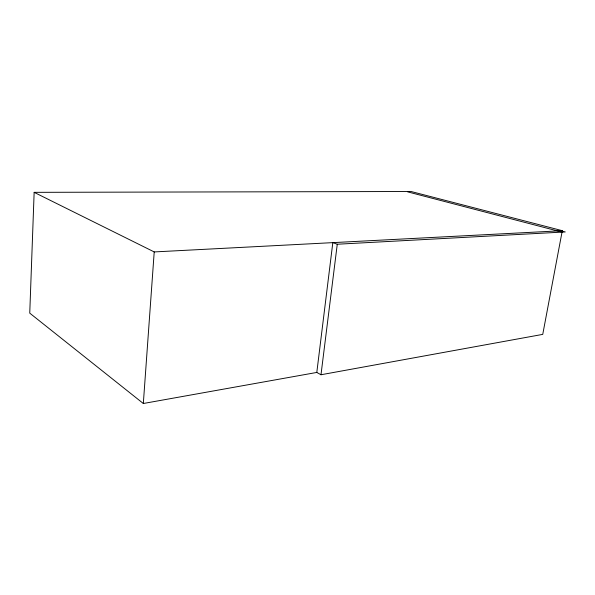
<?xml version="1.0" encoding="UTF-8"?>
<svg xmlns="http://www.w3.org/2000/svg" width="595" height="595" viewBox="0 0 595 595"><rect width="100%" height="100%" fill="white"/><g stroke="black" fill="none" stroke-linecap="round" stroke-linejoin="round"><path stroke-width="0.89" d="M34.146 192.341L29.75 313.141L143.321 403.499L316.8 372.44L320.988 374.753L542.744 334.383L562.29 230.689L411.033 191.501L34.146 192.341L154.217 251.93L562.29 230.689M143.321 403.499L154.217 251.93M316.8 372.44L332.821 242.634L337.268 244.233L565.25 231.946L560.721 230.771M320.988 374.753L337.268 244.233M407.582 191.843L562.096 232.117"/></g></svg>
